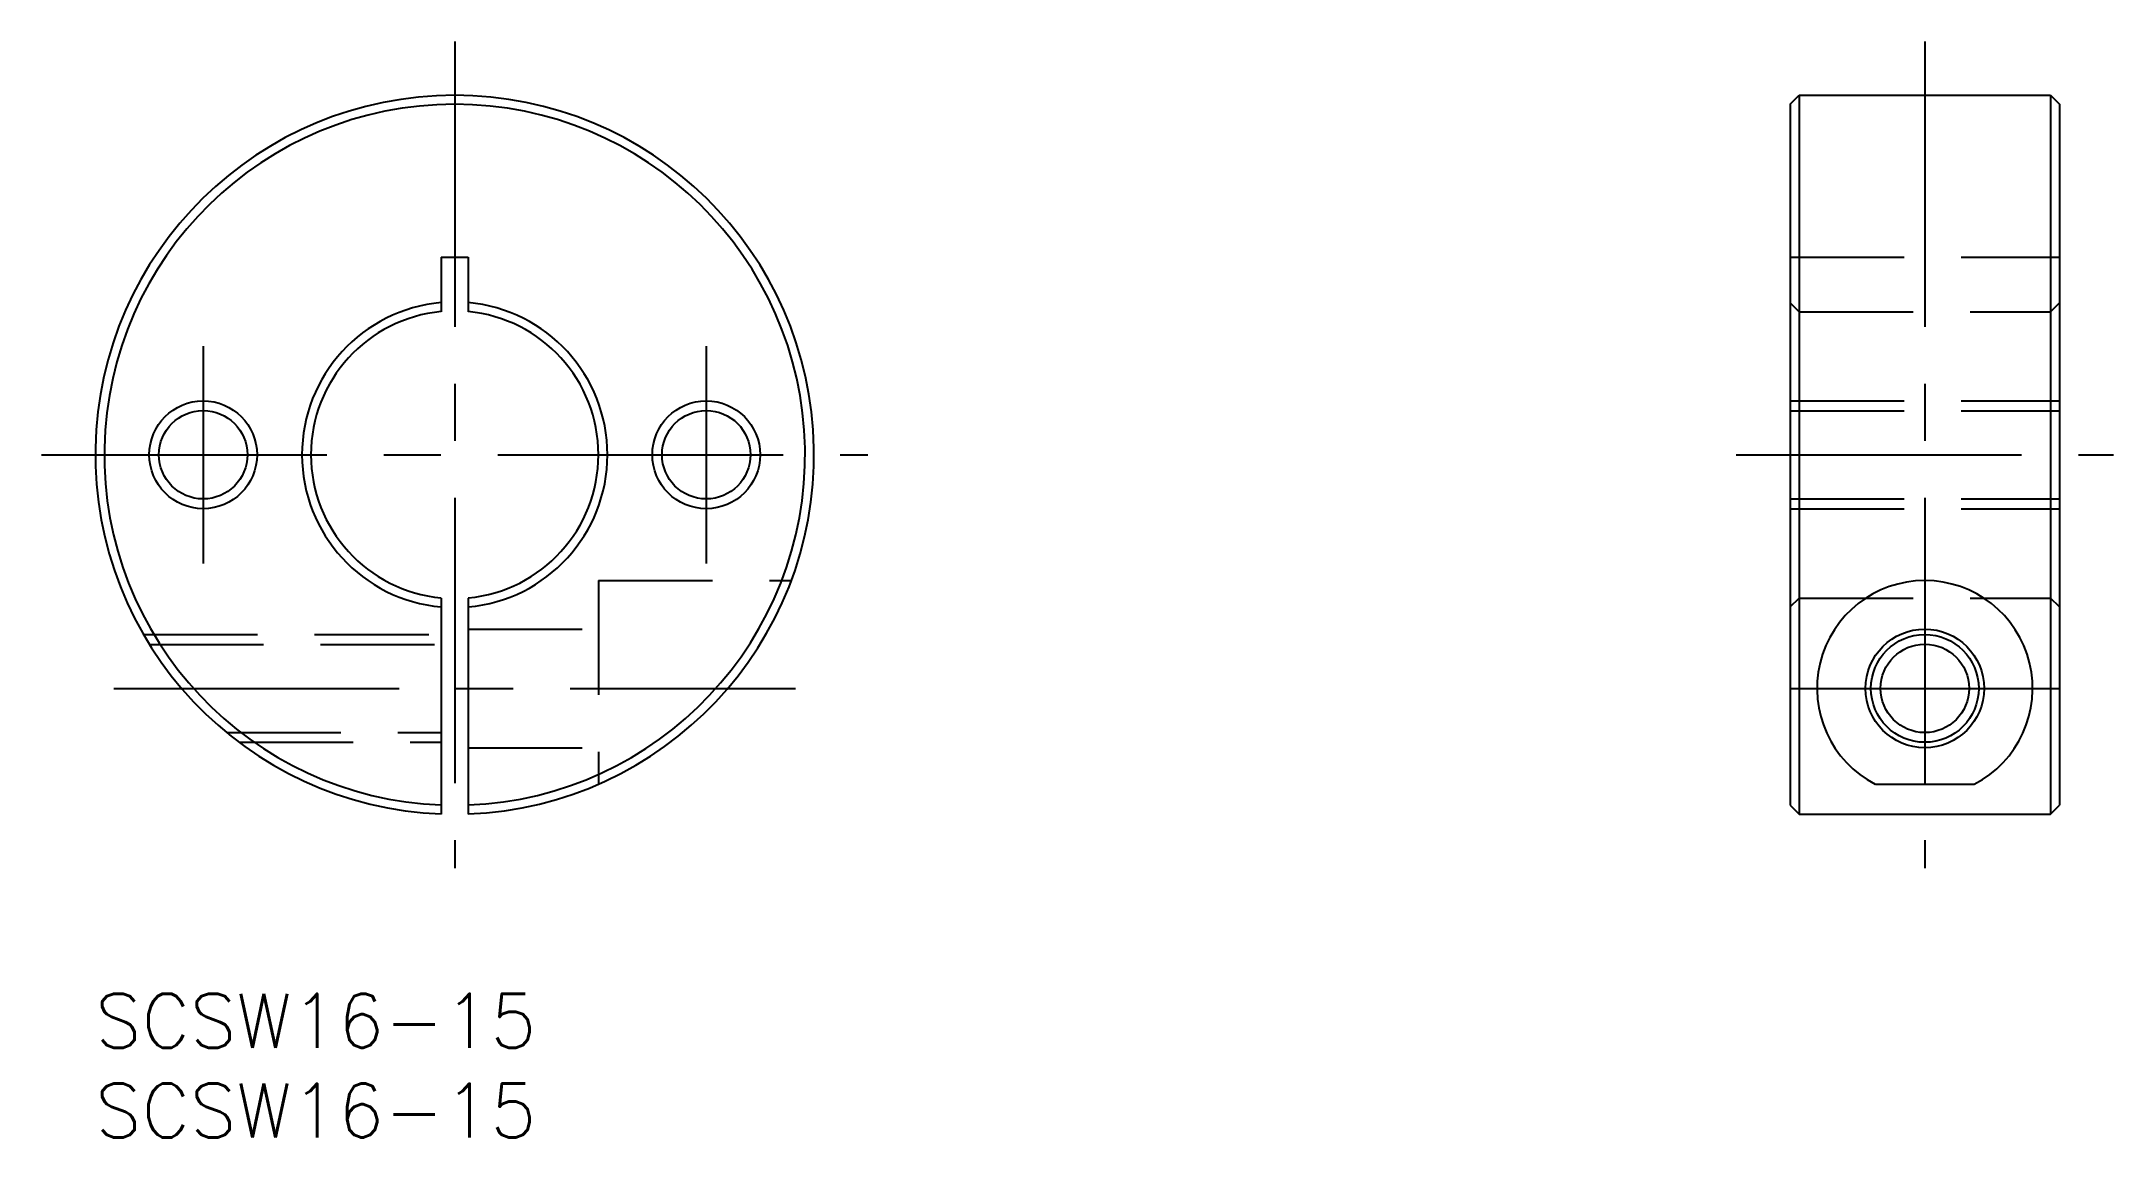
# Model space of a CAD drawing. Extents: x -3 to 112, y -8 to 53.
import ezdxf

# ---------------------------------------------------------------- set-up
doc = ezdxf.new("R2010")
doc.units = 0
doc.header["$LTSCALE"] = 0.5
doc.linetypes.add('CENTER', pattern=[50.8, 31.75, -6.35, 6.35, -6.35])
doc.linetypes.add('DASHED', pattern=[19.05, 12.7, -6.35])
for name, color, linetype in [('MSM_CENTER', 1, 'CENTER'), ('MSM_CONTINUOUS', 7, 'CONTINUOUS'), ('MSM_DASHED', 4, 'DASHED'), ('MSM_NARROW', 5, 'CONTINUOUS'), ('MSM_PART_NUMBER', 7, 'CONTINUOUS')]:
    doc.layers.add(name, color=color, linetype=linetype)
doc.styles.get("Standard").update_dxf_attribs({"font": 'txt.shx', "height": 3, "bigfont": 'bigfont.shx'})

# ---------------------------------------------------------------- blocks, each defined once
blk = doc.blocks.new('*U2')
at = {"layer": 'MSM_PART_NUMBER'}
blk.add_text('SCSW16-15', height=3, dxfattribs=at).set_placement((0, -3))
blk = doc.blocks.new('*U3')
at = {"layer": 'MSM_PART_NUMBER'}
blk.add_text('SCSW16-15', height=3, dxfattribs=at).set_placement((0, -8))

msp = doc.modelspace()

# ---------------------------------------------------------------- linework, layer by layer
at = {"layer": 'MSM_CENTER'}
for p, q in [((20, 52.99), (20, 6.99)), ((101.82, 52.99), (101.82, 6.99)), ((6, 36.04), (6, 23.94)), ((34, 36.04), (34, 23.94)), ((-3, 29.99), (43, 29.99)), ((91.32, 29.99), (112.32, 29.99)), ((1.03, 16.99), (38.97, 16.99)), ((94.32, 16.99), (109.32, 16.99))]:
    msp.add_line(p, q, dxfattribs=at)
at = {"layer": 'MSM_CONTINUOUS'}
for p, q in [((94.32, 49.49), (94.82, 49.99)), ((94.82, 49.99), (94.82, 10)), ((94.82, 49.99), (108.82, 49.99)), ((108.82, 49.99), (108.82, 10)), ((108.82, 49.99), (109.32, 49.49)), ((94.32, 49.49), (94.32, 10.5)), ((109.32, 49.49), (109.32, 10.5)), ((19.25, 40.99), (19.25, 37.95)), ((19.25, 40.99), (20.75, 40.99)), ((20.75, 40.99), (20.75, 37.95)), ((19.25, 22.02), (19.25, 10)), ((20.75, 22.02), (20.75, 10)), ((99.07, 11.66), (104.58, 11.66)), ((94.32, 10.5), (94.82, 10)), ((108.82, 10), (109.32, 10.5)), ((94.82, 10), (108.82, 10))]:
    msp.add_line(p, q, dxfattribs=at)
for centre, radius in [((6, 29.99), 2.46), ((34, 29.99), 2.46), ((101.82, 16.99), 3.3), ((101.82, 16.99), 2.46)]:
    msp.add_circle(centre, radius, dxfattribs=at)
for centre, radius, start, end in [((20, 29.99), 20, 272.1491, 267.8509), ((20, 29.99), 19.5, 272.2042, 267.7958), ((20, 29.99), 8.5, 95.0621, 264.9379), ((20, 29.99), 8.5, 275.0621, 84.9379), ((20, 29.99), 8, 95.3794, 264.6206), ((20, 29.99), 8, 275.3794, 84.6206), ((101.82, 16.99), 6, 297.3291, 242.6709)]:
    msp.add_arc(centre, radius, start, end, dxfattribs=at)
at = {"layer": 'MSM_DASHED'}
for p, q in [((94.32, 40.99), (109.32, 40.99)), ((94.82, 37.95), (94.32, 38.45)), ((108.82, 37.95), (109.32, 38.45)), ((94.82, 37.95), (108.82, 37.95)), ((94.32, 32.99), (109.32, 32.99)), ((94.32, 32.44), (109.32, 32.44)), ((94.32, 27.53), (109.32, 27.53)), ((94.32, 26.99), (109.32, 26.99)), ((28, 22.99), (28, 11.66)), ((28, 22.99), (38.73, 22.99)), ((94.32, 21.52), (94.82, 22.02)), ((94.82, 22.02), (108.82, 22.02)), ((109.32, 21.52), (108.82, 22.02)), ((2.68, 19.99), (19.25, 19.99)), ((20.75, 20.29), (28, 20.29)), ((3, 19.44), (19.25, 19.44)), ((7.31, 14.53), (19.25, 14.53)), ((8, 13.99), (19.25, 13.99)), ((20.75, 13.69), (28, 13.69))]:
    msp.add_line(p, q, dxfattribs=at)
at = {"layer": 'MSM_NARROW'}
for centre in [(6, 29.99), (34, 29.99), (101.82, 16.99)]:
    msp.add_circle(centre, 3, dxfattribs=at)

# ---------------------------------------------------------------- block references
at = {"layer": 'MSM_CONTINUOUS'}
for name in ['*U2', '*U3']:
    msp.add_blockref(name, (0, 0), dxfattribs=at)

doc.saveas('drawing.dxf')
